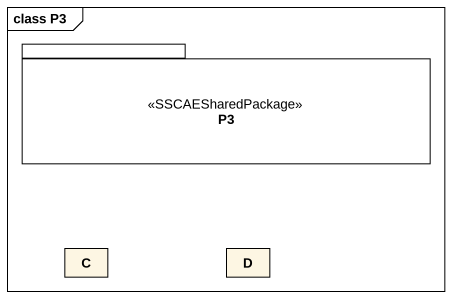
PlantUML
@startuml
mainframe class P3
hide circle
hide empty members
package P3 <<SSCAESharedPackage>> {
}
class C
class D
@enduml
